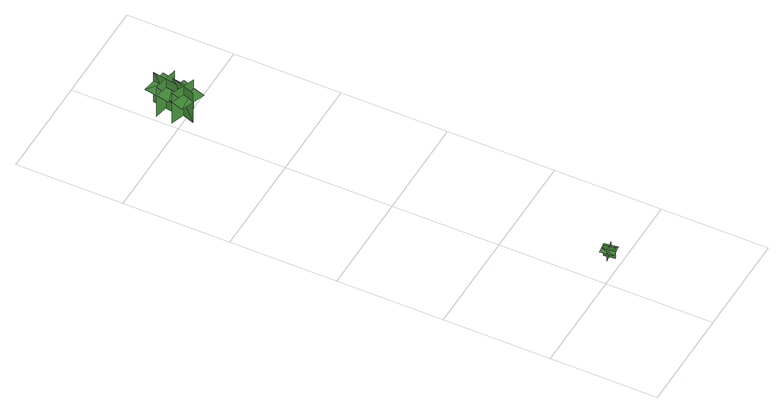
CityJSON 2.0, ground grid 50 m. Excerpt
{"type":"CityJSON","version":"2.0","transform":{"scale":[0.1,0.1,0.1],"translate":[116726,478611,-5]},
"CityObjects":{
"tree1":{"type":"SolitaryVegetationObject","geometry":[{"type":"MultiSurface","lod":"1","boundaries":[[[0,1,2]],[[0,2,3]],[[4,5,6]],[[4,6,7]],[[8,9,10]],[[8,10,11]],[[8,11,12]],[[8,12,13]]]}]},
"tree2":{"type":"SolitaryVegetationObject","geometry":[{"type":"MultiSurface","lod":"1","boundaries":[[[14,15,16]],[[14,16,17]],[[18,19,20]],[[18,20,21]],[[22,23,24]],[[22,24,25]],[[22,25,26]],[[22,26,27]]]}]},
"tree3":{"type":"SolitaryVegetationObject","geometry":[{"type":"MultiSurface","lod":"1","boundaries":[[[28,29,30]],[[28,30,31]],[[32,33,34]],[[32,34,35]],[[36,37,38]],[[36,38,39]],[[36,39,40]],[[36,40,41]]]}]}
},
"vertices":[
[87,41,42],[87,41,104],[140,49,104],[140,49,42],[109,69,42],[109,69,104],[117,18,104],[117,18,42],[108,77,84],[82,73,84],[91,10,84],[118,14,84],[144,18,84],[135,81,84],
[63,1965,2],[104,2079,2],[104,2079,171],[63,1965,171],[136,1999,2],[22,2040,2],[22,2040,171],[136,1999,171],[136,1999,124],[157,2056,124],[43,2097,124],[22,2040,124],[1,1983,124],[116,1941,124],
[76,2046,4],[97,2166,4],[97,2166,173],[76,2046,173],[143,2092,4],[23,2113,4],[23,2113,173],[143,2092,173],[143,2092,126],[153,2152,126],[34,2173,126],[23,2113,126],[12,2053,126],[132,2032,126]
]}
